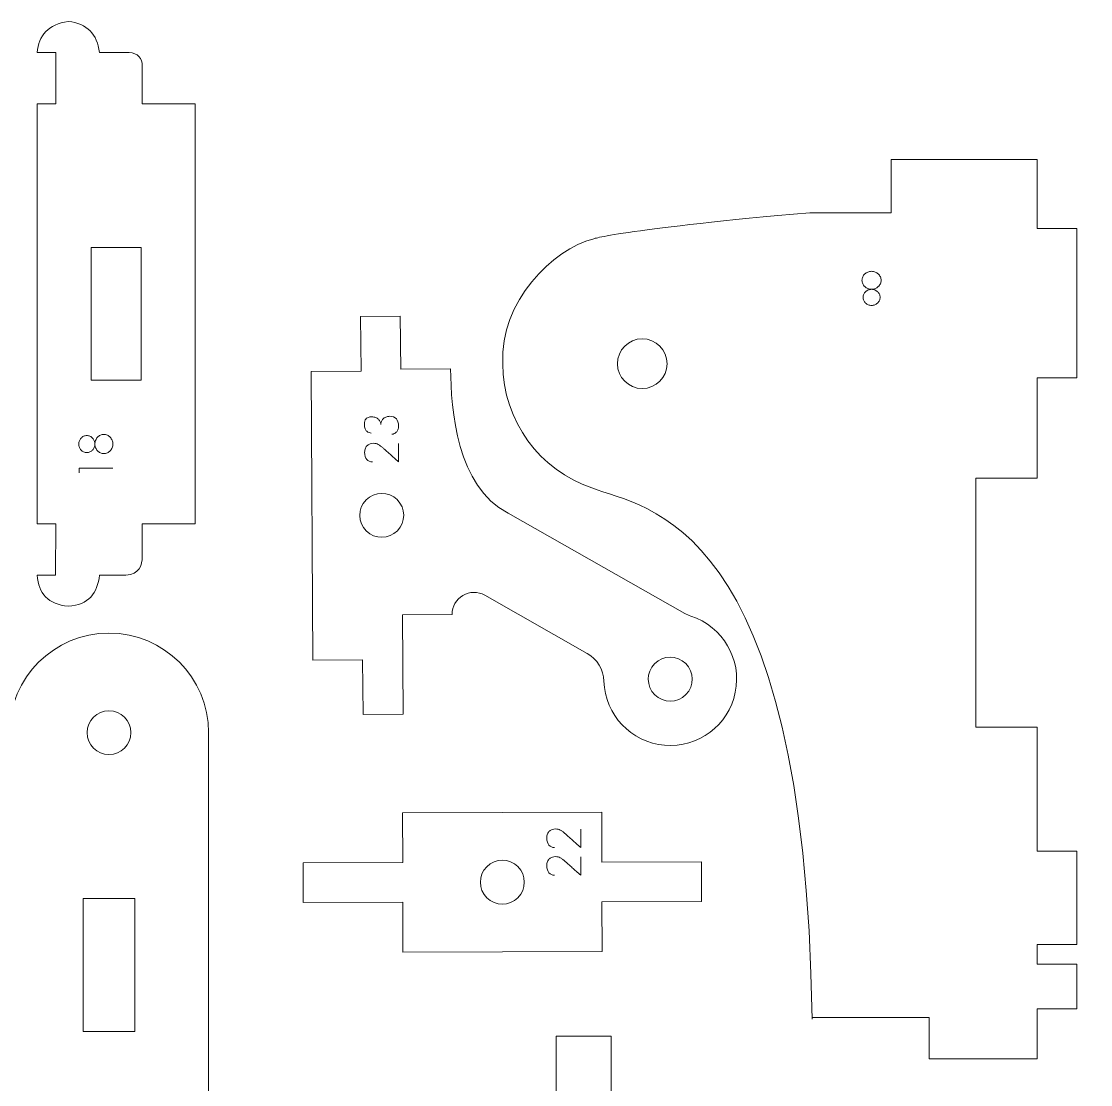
# Model space of a CAD drawing. Header units: millimetres. Extents: x 1 to 3601, y 1 to 1216.
# Drawn here: x 248.3 to 312.7, y 87.5 to 151.6 of the extents above; entities that cross this region are included whole.
import ezdxf

# ---------------------------------------------------------------- set-up
doc = ezdxf.new("R2010")
doc.units = ezdxf.units.MM
doc.layers.get('0').update_dxf_attribs({"lineweight": 5})
doc.layers.add('MARCATGE', color=1, linetype='Continuous', lineweight=5)
doc.layers.add('TALL 1', color=4, linetype='Continuous', lineweight=5)

msp = doc.modelspace()

# ---------------------------------------------------------------- linework, layer by layer
for points, knots in [([(255.536, 146.63), (255.536, 146.63), (258.742, 146.63), (258.742, 146.63), (258.742, 146.63), (258.742, 146.63), (258.742, 121.33), (258.742, 121.33), (258.742, 121.33), (258.742, 121.33), (255.536, 121.33), (255.536, 121.33), (255.536, 121.33), (255.536, 121.33), (255.536, 119.332), (255.536, 119.332), (255.536, 119.332), (255.563, 118.87), (255.36, 118.253), (254.562, 118.231), (254.562, 118.231), (254.562, 118.231), (252.965, 118.234), (252.965, 118.234), (252.965, 118.234), (252.85, 117.137), (252.301, 116.44), (251.086, 116.355), (251.086, 116.355), (249.873, 116.476), (249.285, 117.133), (249.211, 118.23), (249.211, 118.23), (249.211, 118.23), (250.32, 118.234), (250.32, 118.234), (250.32, 118.234), (250.32, 118.234), (250.331, 121.33), (250.331, 121.33), (250.331, 121.33), (250.331, 121.33), (249.205, 121.33), (249.205, 121.33), (249.205, 121.33), (249.205, 121.33), (249.205, 146.63), (249.205, 146.63), (249.205, 146.63), (249.205, 146.63), (250.331, 146.63), (250.331, 146.63), (250.331, 146.63), (250.331, 146.63), (250.331, 149.73), (250.331, 149.73), (250.331, 149.73), (250.331, 149.73), (249.211, 149.73), (249.211, 149.73), (249.211, 149.73), (249.302, 150.756), (249.863, 151.43), (251.088, 151.605), (251.088, 151.605), (252.217, 151.467), (252.836, 150.836), (252.965, 149.73), (252.965, 149.73), (252.965, 149.73), (254.764, 149.73), (254.764, 149.73), (254.764, 149.73), (255.256, 149.726), (255.563, 149.333), (255.536, 148.94), (255.536, 148.94), (255.536, 148.94), (255.536, 146.63), (255.536, 146.63)], [0, 0, 0, 0, 0.047619, 0.047619, 0.047619, 0.047619, 0.095238, 0.095238, 0.095238, 0.095238, 0.142857, 0.142857, 0.142857, 0.142857, 0.190476, 0.190476, 0.190476, 0.190476, 0.238095, 0.238095, 0.238095, 0.238095, 0.285714, 0.285714, 0.285714, 0.285714, 0.333333, 0.333333, 0.333333, 0.333333, 0.380952, 0.380952, 0.380952, 0.380952, 0.428571, 0.428571, 0.428571, 0.428571, 0.47619, 0.47619, 0.47619, 0.47619, 0.52381, 0.52381, 0.52381, 0.52381, 0.571429, 0.571429, 0.571429, 0.571429, 0.619048, 0.619048, 0.619048, 0.619048, 0.666667, 0.666667, 0.666667, 0.666667, 0.714286, 0.714286, 0.714286, 0.714286, 0.761905, 0.761905, 0.761905, 0.761905, 0.809524, 0.809524, 0.809524, 0.809524, 0.857143, 0.857143, 0.857143, 0.857143, 0.904762, 0.904762, 0.904762, 0.904762, 1, 1, 1, 1]), ([(300.686, 143.277), (300.686, 143.277), (300.686, 143.077), (300.686, 143.077), (300.686, 143.077), (300.686, 143.077), (300.686, 140.077), (300.686, 140.077), (300.686, 140.077), (300.686, 140.077), (295.786, 140.077), (295.786, 140.077), (295.786, 140.077), (285.006, 139.131), (282.672, 138.51), (282.761, 138.502), (282.761, 138.502), (280.296, 137.873), (277.086, 134.727), (277.282, 130.977), (277.282, 130.977), (277.282, 127.5), (279.527, 124.547), (282.647, 123.49), (282.647, 123.49), (285.83, 122.253), (295.513, 121.731), (295.918, 91.477), (295.918, 91.477), (295.918, 91.477), (295.918, 91.577), (295.918, 91.577), (295.918, 91.577), (295.918, 91.577), (302.986, 91.577), (302.986, 91.577), (302.986, 91.577), (302.986, 91.577), (302.986, 89.077), (302.986, 89.077), (302.986, 89.077), (302.986, 89.077), (309.486, 89.077), (309.486, 89.077), (309.486, 89.077), (309.486, 89.077), (309.486, 92.099), (309.486, 92.099), (309.486, 92.099), (309.486, 92.099), (311.886, 92.099), (311.886, 92.099), (311.886, 92.099), (311.886, 92.099), (311.886, 94.799), (311.886, 94.799), (311.886, 94.799), (311.886, 94.799), (309.486, 94.799), (309.486, 94.799), (309.486, 94.799), (309.486, 94.799), (309.486, 95.977), (309.486, 95.977), (309.486, 95.977), (309.486, 95.977), (311.886, 95.977), (311.886, 95.977), (311.886, 95.977), (311.886, 95.977), (311.886, 101.599), (311.886, 101.599), (311.886, 101.599), (311.886, 101.599), (309.486, 101.599), (309.486, 101.599), (309.486, 101.599), (309.486, 101.599), (309.486, 109.064), (309.486, 109.064), (309.486, 109.064), (309.486, 109.064), (309.486, 109.077), (309.486, 109.077), (309.486, 109.077), (309.486, 109.077), (305.785, 109.077), (305.785, 109.077), (305.785, 109.077), (305.785, 109.077), (305.785, 124.077), (305.785, 124.077), (305.785, 124.077), (305.785, 124.077), (309.485, 124.077), (309.485, 124.077), (309.485, 124.077), (309.485, 124.077), (309.485, 130.116), (309.485, 130.116), (309.485, 130.116), (309.485, 130.116), (311.886, 130.116), (311.886, 130.116), (311.886, 130.116), (311.886, 130.116), (311.886, 139.116), (311.886, 139.116), (311.886, 139.116), (311.886, 139.116), (309.486, 139.116), (309.486, 139.116), (309.486, 139.116), (309.486, 139.116), (309.486, 143.277), (309.486, 143.277), (309.486, 143.277), (309.486, 143.277), (300.686, 143.277), (300.686, 143.277)], [0, 0, 0, 0, 0.032258, 0.032258, 0.032258, 0.032258, 0.064516, 0.064516, 0.064516, 0.064516, 0.096774, 0.096774, 0.096774, 0.096774, 0.129032, 0.129032, 0.129032, 0.129032, 0.16129, 0.16129, 0.16129, 0.16129, 0.193548, 0.193548, 0.193548, 0.193548, 0.225806, 0.225806, 0.225806, 0.225806, 0.258065, 0.258065, 0.258065, 0.258065, 0.290323, 0.290323, 0.290323, 0.290323, 0.322581, 0.322581, 0.322581, 0.322581, 0.354839, 0.354839, 0.354839, 0.354839, 0.387097, 0.387097, 0.387097, 0.387097, 0.419355, 0.419355, 0.419355, 0.419355, 0.451613, 0.451613, 0.451613, 0.451613, 0.483871, 0.483871, 0.483871, 0.483871, 0.516129, 0.516129, 0.516129, 0.516129, 0.548387, 0.548387, 0.548387, 0.548387, 0.580645, 0.580645, 0.580645, 0.580645, 0.612903, 0.612903, 0.612903, 0.612903, 0.645161, 0.645161, 0.645161, 0.645161, 0.677419, 0.677419, 0.677419, 0.677419, 0.709677, 0.709677, 0.709677, 0.709677, 0.741935, 0.741935, 0.741935, 0.741935, 0.774194, 0.774194, 0.774194, 0.774194, 0.806452, 0.806452, 0.806452, 0.806452, 0.83871, 0.83871, 0.83871, 0.83871, 0.870968, 0.870968, 0.870968, 0.870968, 0.903226, 0.903226, 0.903226, 0.903226, 0.935484, 0.935484, 0.935484, 0.935484, 1, 1, 1, 1]), ([(299.508, 136.543), (299.588, 136.543), (299.662, 136.529), (299.731, 136.501), (299.731, 136.501), (299.801, 136.473), (299.862, 136.434), (299.915, 136.384), (299.915, 136.384), (299.968, 136.334), (300.009, 136.276), (300.039, 136.21), (300.039, 136.21), (300.069, 136.144), (300.084, 136.075), (300.084, 136.001), (300.084, 136.001), (300.084, 135.928), (300.069, 135.858), (300.039, 135.793), (300.039, 135.793), (300.009, 135.727), (299.968, 135.669), (299.915, 135.62), (299.915, 135.62), (299.862, 135.571), (299.801, 135.532), (299.731, 135.503), (299.731, 135.503), (299.662, 135.474), (299.588, 135.46), (299.508, 135.46), (299.508, 135.46), (299.429, 135.46), (299.355, 135.474), (299.284, 135.503), (299.284, 135.503), (299.214, 135.532), (299.152, 135.571), (299.099, 135.62), (299.099, 135.62), (299.047, 135.669), (299.005, 135.727), (298.975, 135.793), (298.975, 135.793), (298.945, 135.858), (298.93, 135.928), (298.93, 136.001), (298.93, 136.001), (298.93, 136.075), (298.945, 136.144), (298.975, 136.21), (298.975, 136.21), (299.005, 136.276), (299.047, 136.334), (299.099, 136.384), (299.099, 136.384), (299.152, 136.434), (299.214, 136.473), (299.284, 136.501), (299.284, 136.501), (299.355, 136.529), (299.429, 136.543), (299.508, 136.543)], [0, 0, 0, 0, 0.058824, 0.058824, 0.058824, 0.058824, 0.117647, 0.117647, 0.117647, 0.117647, 0.176471, 0.176471, 0.176471, 0.176471, 0.235294, 0.235294, 0.235294, 0.235294, 0.294118, 0.294118, 0.294118, 0.294118, 0.352941, 0.352941, 0.352941, 0.352941, 0.411765, 0.411765, 0.411765, 0.411765, 0.470588, 0.470588, 0.470588, 0.470588, 0.529412, 0.529412, 0.529412, 0.529412, 0.588235, 0.588235, 0.588235, 0.588235, 0.647059, 0.647059, 0.647059, 0.647059, 0.705882, 0.705882, 0.705882, 0.705882, 0.764706, 0.764706, 0.764706, 0.764706, 0.823529, 0.823529, 0.823529, 0.823529, 0.882353, 0.882353, 0.882353, 0.882353, 1, 1, 1, 1]), ([(299.508, 135.46), (299.578, 135.46), (299.644, 135.447), (299.706, 135.421), (299.706, 135.421), (299.768, 135.396), (299.822, 135.361), (299.868, 135.317), (299.868, 135.317), (299.914, 135.273), (299.951, 135.222), (299.978, 135.163), (299.978, 135.163), (300.006, 135.105), (300.019, 135.042), (300.019, 134.974), (300.019, 134.974), (300.019, 134.906), (300.006, 134.843), (299.978, 134.784), (299.978, 134.784), (299.951, 134.724), (299.914, 134.673), (299.868, 134.628), (299.868, 134.628), (299.822, 134.584), (299.768, 134.549), (299.706, 134.524), (299.706, 134.524), (299.644, 134.499), (299.578, 134.486), (299.508, 134.486), (299.508, 134.486), (299.439, 134.486), (299.373, 134.499), (299.311, 134.524), (299.311, 134.524), (299.249, 134.549), (299.195, 134.584), (299.149, 134.628), (299.149, 134.628), (299.103, 134.673), (299.066, 134.724), (299.039, 134.784), (299.039, 134.784), (299.011, 134.843), (298.998, 134.906), (298.998, 134.974), (298.998, 134.974), (298.998, 135.042), (299.011, 135.105), (299.039, 135.163), (299.039, 135.163), (299.066, 135.222), (299.103, 135.273), (299.149, 135.317), (299.149, 135.317), (299.195, 135.361), (299.249, 135.396), (299.311, 135.421), (299.311, 135.421), (299.373, 135.447), (299.439, 135.46), (299.508, 135.46)], [0, 0, 0, 0, 0.058824, 0.058824, 0.058824, 0.058824, 0.117647, 0.117647, 0.117647, 0.117647, 0.176471, 0.176471, 0.176471, 0.176471, 0.235294, 0.235294, 0.235294, 0.235294, 0.294118, 0.294118, 0.294118, 0.294118, 0.352941, 0.352941, 0.352941, 0.352941, 0.411765, 0.411765, 0.411765, 0.411765, 0.470588, 0.470588, 0.470588, 0.470588, 0.529412, 0.529412, 0.529412, 0.529412, 0.588235, 0.588235, 0.588235, 0.588235, 0.647059, 0.647059, 0.647059, 0.647059, 0.705882, 0.705882, 0.705882, 0.705882, 0.764706, 0.764706, 0.764706, 0.764706, 0.823529, 0.823529, 0.823529, 0.823529, 0.882353, 0.882353, 0.882353, 0.882353, 1, 1, 1, 1]), ([(265.823, 113.106), (265.823, 113.106), (265.823, 113.109), (265.823, 113.109), (265.823, 113.109), (265.823, 113.109), (268.823, 113.131), (268.823, 113.131), (268.823, 113.131), (268.823, 113.131), (268.825, 113.131), (268.825, 113.131), (268.825, 113.131), (268.825, 113.131), (268.867, 109.831), (268.867, 109.831), (268.867, 109.831), (268.867, 109.831), (271.267, 109.848), (271.267, 109.848), (271.267, 109.848), (271.267, 109.848), (271.223, 115.848), (271.223, 115.848), (271.223, 115.848), (271.223, 115.848), (274.223, 115.87), (274.223, 115.87), (274.223, 115.87), (274.219, 116.341), (274.467, 116.777), (274.873, 117.015), (274.873, 117.015), (275.278, 117.253), (275.78, 117.257), (276.189, 117.025), (276.189, 117.025), (276.189, 117.025), (282.362, 113.521), (282.362, 113.521), (282.362, 113.521), (282.969, 113.176), (283.353, 112.541), (283.374, 111.843), (283.374, 111.843), (283.437, 109.813), (285.011, 108.152), (287.035, 107.981), (287.035, 107.981), (289.059, 107.809), (290.89, 109.182), (291.293, 111.173), (291.293, 111.173), (291.696, 113.164), (290.543, 115.141), (288.611, 115.77), (288.611, 115.77), (288.483, 115.811), (288.36, 115.866), (288.243, 115.932), (288.243, 115.932), (288.243, 115.932), (277.596, 121.976), (277.596, 121.976), (277.596, 121.976), (274.502, 123.534), (274.153, 128.228), (274.135, 130.67), (274.135, 130.67), (274.135, 130.67), (271.135, 130.648), (271.135, 130.648), (271.135, 130.648), (271.135, 130.649), (271.091, 133.848), (271.091, 133.848), (271.091, 133.848), (271.091, 133.848), (268.691, 133.83), (268.691, 133.83), (268.691, 133.83), (268.691, 133.83), (268.735, 130.53), (268.735, 130.53), (268.735, 130.53), (268.735, 130.53), (265.735, 130.508), (265.735, 130.508), (265.735, 130.508), (265.735, 130.508), (265.823, 113.106), (265.823, 113.106)], [0, 0, 0, 0, 0.041667, 0.041667, 0.041667, 0.041667, 0.083333, 0.083333, 0.083333, 0.083333, 0.125, 0.125, 0.125, 0.125, 0.166667, 0.166667, 0.166667, 0.166667, 0.208333, 0.208333, 0.208333, 0.208333, 0.25, 0.25, 0.25, 0.25, 0.291667, 0.291667, 0.291667, 0.291667, 0.333333, 0.333333, 0.333333, 0.333333, 0.375, 0.375, 0.375, 0.375, 0.416667, 0.416667, 0.416667, 0.416667, 0.458333, 0.458333, 0.458333, 0.458333, 0.5, 0.5, 0.5, 0.5, 0.541667, 0.541667, 0.541667, 0.541667, 0.583333, 0.583333, 0.583333, 0.583333, 0.625, 0.625, 0.625, 0.625, 0.666667, 0.666667, 0.666667, 0.666667, 0.708333, 0.708333, 0.708333, 0.708333, 0.75, 0.75, 0.75, 0.75, 0.791667, 0.791667, 0.791667, 0.791667, 0.833333, 0.833333, 0.833333, 0.833333, 0.875, 0.875, 0.875, 0.875, 0.916667, 0.916667, 0.916667, 0.916667, 1, 1, 1, 1]), ([(252.689, 126.134), (252.689, 126.064), (252.677, 125.998), (252.651, 125.936), (252.651, 125.936), (252.626, 125.874), (252.591, 125.82), (252.547, 125.774), (252.547, 125.774), (252.503, 125.728), (252.451, 125.691), (252.393, 125.664), (252.393, 125.664), (252.335, 125.636), (252.272, 125.623), (252.204, 125.623), (252.204, 125.623), (252.136, 125.623), (252.073, 125.636), (252.013, 125.664), (252.013, 125.664), (251.954, 125.691), (251.902, 125.728), (251.858, 125.774), (251.858, 125.774), (251.814, 125.82), (251.779, 125.874), (251.754, 125.936), (251.754, 125.936), (251.728, 125.998), (251.716, 126.064), (251.716, 126.134), (251.716, 126.134), (251.716, 126.203), (251.728, 126.269), (251.754, 126.331), (251.754, 126.331), (251.779, 126.393), (251.814, 126.447), (251.858, 126.493), (251.858, 126.493), (251.902, 126.539), (251.954, 126.576), (252.013, 126.603), (252.013, 126.603), (252.073, 126.631), (252.136, 126.644), (252.204, 126.644), (252.204, 126.644), (252.272, 126.644), (252.335, 126.631), (252.393, 126.603), (252.393, 126.603), (252.451, 126.576), (252.503, 126.539), (252.547, 126.493), (252.547, 126.493), (252.591, 126.447), (252.626, 126.393), (252.651, 126.331), (252.651, 126.331), (252.677, 126.269), (252.689, 126.203), (252.689, 126.134)], [0, 0, 0, 0, 0.058824, 0.058824, 0.058824, 0.058824, 0.117647, 0.117647, 0.117647, 0.117647, 0.176471, 0.176471, 0.176471, 0.176471, 0.235294, 0.235294, 0.235294, 0.235294, 0.294118, 0.294118, 0.294118, 0.294118, 0.352941, 0.352941, 0.352941, 0.352941, 0.411765, 0.411765, 0.411765, 0.411765, 0.470588, 0.470588, 0.470588, 0.470588, 0.529412, 0.529412, 0.529412, 0.529412, 0.588235, 0.588235, 0.588235, 0.588235, 0.647059, 0.647059, 0.647059, 0.647059, 0.705882, 0.705882, 0.705882, 0.705882, 0.764706, 0.764706, 0.764706, 0.764706, 0.823529, 0.823529, 0.823529, 0.823529, 0.882353, 0.882353, 0.882353, 0.882353, 1, 1, 1, 1]), ([(253.773, 126.134), (253.773, 126.054), (253.759, 125.98), (253.731, 125.911), (253.731, 125.911), (253.702, 125.841), (253.663, 125.78), (253.614, 125.727), (253.614, 125.727), (253.564, 125.674), (253.506, 125.633), (253.44, 125.603), (253.44, 125.603), (253.374, 125.573), (253.305, 125.558), (253.231, 125.558), (253.231, 125.558), (253.158, 125.558), (253.088, 125.573), (253.022, 125.603), (253.022, 125.603), (252.956, 125.633), (252.899, 125.674), (252.85, 125.727), (252.85, 125.727), (252.801, 125.78), (252.762, 125.841), (252.733, 125.911), (252.733, 125.911), (252.704, 125.98), (252.689, 126.054), (252.689, 126.134), (252.689, 126.134), (252.689, 126.213), (252.704, 126.287), (252.733, 126.358), (252.733, 126.358), (252.762, 126.428), (252.801, 126.49), (252.85, 126.543), (252.85, 126.543), (252.899, 126.595), (252.956, 126.637), (253.022, 126.667), (253.022, 126.667), (253.088, 126.697), (253.158, 126.712), (253.231, 126.712), (253.231, 126.712), (253.305, 126.712), (253.374, 126.697), (253.44, 126.667), (253.44, 126.667), (253.506, 126.637), (253.564, 126.595), (253.614, 126.543), (253.614, 126.543), (253.663, 126.49), (253.702, 126.428), (253.731, 126.358), (253.731, 126.358), (253.759, 126.287), (253.773, 126.213), (253.773, 126.134)], [0, 0, 0, 0, 0.058824, 0.058824, 0.058824, 0.058824, 0.117647, 0.117647, 0.117647, 0.117647, 0.176471, 0.176471, 0.176471, 0.176471, 0.235294, 0.235294, 0.235294, 0.235294, 0.294118, 0.294118, 0.294118, 0.294118, 0.352941, 0.352941, 0.352941, 0.352941, 0.411765, 0.411765, 0.411765, 0.411765, 0.470588, 0.470588, 0.470588, 0.470588, 0.529412, 0.529412, 0.529412, 0.529412, 0.588235, 0.588235, 0.588235, 0.588235, 0.647059, 0.647059, 0.647059, 0.647059, 0.705882, 0.705882, 0.705882, 0.705882, 0.764706, 0.764706, 0.764706, 0.764706, 0.823529, 0.823529, 0.823529, 0.823529, 0.882353, 0.882353, 0.882353, 0.882353, 1, 1, 1, 1]), ([(257.54, 18.132), (257.54, 18.132), (257.54, 17.896), (257.54, 17.896), (257.54, 17.896), (257.54, 19.589), (257.97, 21.355), (258.79, 22.837), (258.79, 22.837), (258.79, 22.837), (258.812, 22.853), (258.812, 22.853), (258.812, 22.853), (260.427, 24.3), (261.444, 26.402), (261.444, 28.742), (261.444, 28.742), (261.444, 30.986), (260.708, 32.745), (259.553, 34.02), (259.553, 34.02), (259.553, 34.02), (259.54, 33.887), (259.54, 33.887), (259.54, 33.887), (259.54, 33.887), (259.54, 108.742), (259.54, 108.742), (259.54, 108.742), (259.54, 112.056), (256.854, 114.742), (253.54, 114.742), (253.54, 114.742), (250.227, 114.742), (247.54, 112.056), (247.54, 108.742), (247.54, 108.742), (247.54, 108.742), (247.54, 33.887), (247.54, 33.887), (247.54, 33.887), (247.54, 33.887), (247.515, 34.007), (247.515, 34.007), (247.515, 34.007), (246.368, 32.733), (245.637, 30.978), (245.637, 28.742), (245.637, 28.742), (245.636, 26.399), (246.656, 24.294), (248.275, 22.847), (248.275, 22.847), (248.275, 22.847), (248.29, 22.837), (248.29, 22.837), (248.29, 22.837), (249.11, 21.355), (249.54, 19.589), (249.54, 17.896), (249.54, 17.896), (249.54, 17.896), (249.54, 18.132), (249.54, 18.132), (249.54, 18.132), (249.54, 18.132), (249.54, 15.369), (249.54, 15.369), (249.54, 15.369), (249.54, 13.939), (250.303, 12.619), (251.54, 11.904), (251.54, 11.904), (252.778, 11.19), (254.303, 11.19), (255.54, 11.904), (255.54, 11.904), (256.778, 12.619), (257.54, 13.939), (257.54, 15.369), (257.54, 15.369), (257.54, 15.369), (257.54, 18.132), (257.54, 18.132)], [0, 0, 0, 0, 0.045455, 0.045455, 0.045455, 0.045455, 0.090909, 0.090909, 0.090909, 0.090909, 0.136364, 0.136364, 0.136364, 0.136364, 0.181818, 0.181818, 0.181818, 0.181818, 0.227273, 0.227273, 0.227273, 0.227273, 0.272727, 0.272727, 0.272727, 0.272727, 0.318182, 0.318182, 0.318182, 0.318182, 0.363636, 0.363636, 0.363636, 0.363636, 0.409091, 0.409091, 0.409091, 0.409091, 0.454545, 0.454545, 0.454545, 0.454545, 0.5, 0.5, 0.5, 0.5, 0.545455, 0.545455, 0.545455, 0.545455, 0.590909, 0.590909, 0.590909, 0.590909, 0.636364, 0.636364, 0.636364, 0.636364, 0.681818, 0.681818, 0.681818, 0.681818, 0.727273, 0.727273, 0.727273, 0.727273, 0.772727, 0.772727, 0.772727, 0.772727, 0.818182, 0.818182, 0.818182, 0.818182, 0.863636, 0.863636, 0.863636, 0.863636, 0.909091, 0.909091, 0.909091, 0.909091, 1, 1, 1, 1]), ([(283.253, 98.544), (283.253, 98.544), (289.253, 98.557), (289.253, 98.557), (289.253, 98.557), (289.253, 98.557), (289.248, 100.957), (289.248, 100.957), (289.248, 100.957), (289.248, 100.957), (283.248, 100.944), (283.248, 100.944), (283.248, 100.944), (283.248, 100.944), (283.241, 103.944), (283.241, 103.944), (283.241, 103.944), (283.241, 103.944), (271.241, 103.917), (271.241, 103.917), (271.241, 103.917), (271.241, 103.917), (271.248, 100.917), (271.248, 100.917), (271.248, 100.917), (271.248, 100.917), (265.248, 100.903), (265.248, 100.903), (265.248, 100.903), (265.248, 100.903), (265.253, 98.503), (265.253, 98.503), (265.253, 98.503), (265.253, 98.503), (271.253, 98.517), (271.253, 98.517), (271.253, 98.517), (271.253, 98.517), (271.26, 95.517), (271.26, 95.517), (271.26, 95.517), (271.26, 95.517), (283.26, 95.544), (283.26, 95.544), (283.26, 95.544), (283.26, 95.544), (283.253, 98.544), (283.253, 98.544)], [0, 0, 0, 0, 0.076923, 0.076923, 0.076923, 0.076923, 0.153846, 0.153846, 0.153846, 0.153846, 0.230769, 0.230769, 0.230769, 0.230769, 0.307692, 0.307692, 0.307692, 0.307692, 0.384615, 0.384615, 0.384615, 0.384615, 0.461538, 0.461538, 0.461538, 0.461538, 0.538462, 0.538462, 0.538462, 0.538462, 0.615385, 0.615385, 0.615385, 0.615385, 0.692308, 0.692308, 0.692308, 0.692308, 0.769231, 0.769231, 0.769231, 0.769231, 0.846154, 0.846154, 0.846154, 0.846154, 1, 1, 1, 1]), ([(280.503, 87.147), (280.503, 87.147), (280.499, 87.121), (280.499, 87.121), (280.499, 87.121), (280.499, 87.121), (264.012, 87.121), (264.012, 87.121), (264.012, 87.121), (264.012, 87.121), (264.012, 87.095), (264.012, 87.095), (264.012, 87.095), (264.012, 87.095), (264.012, 85.795), (264.012, 85.795), (264.012, 85.795), (264.012, 85.795), (261.012, 85.795), (261.012, 85.795), (261.012, 85.795), (261.012, 85.795), (261.012, 72.795), (261.012, 72.795), (261.012, 72.795), (261.012, 72.795), (264.012, 72.795), (264.012, 72.795), (264.012, 72.795), (264.012, 72.795), (264.012, 53.795), (264.012, 53.795), (264.012, 53.795), (264.012, 53.795), (261.012, 53.795), (261.012, 53.795), (261.012, 53.795), (261.012, 53.795), (261.012, 48.795), (261.012, 48.795), (261.012, 48.795), (261.012, 48.795), (264.012, 48.795), (264.012, 48.795), (264.012, 48.795), (264.012, 48.795), (264.012, 45.795), (264.012, 45.795), (264.012, 45.795), (264.012, 45.795), (261.012, 45.795), (261.012, 45.795), (261.012, 45.795), (261.012, 45.795), (261.012, 40.795), (261.012, 40.795), (261.012, 40.795), (261.012, 40.795), (264.012, 40.795), (264.012, 40.795), (264.012, 40.795), (264.012, 40.795), (264.012, 39.495), (264.012, 39.495), (264.012, 39.495), (264.012, 39.495), (287.512, 39.495), (287.512, 39.495), (287.512, 39.495), (287.512, 39.495), (287.512, 49.395), (287.512, 49.395), (287.512, 49.395), (287.512, 49.395), (290.512, 49.395), (290.512, 49.395), (290.512, 49.395), (290.512, 49.395), (290.512, 39.495), (290.512, 39.495), (290.512, 39.495), (290.512, 39.495), (309.712, 39.495), (309.712, 39.495), (309.712, 39.495), (309.712, 39.495), (309.712, 40.795), (309.712, 40.795), (309.712, 40.795), (309.712, 40.795), (312.712, 40.795), (312.712, 40.795), (312.712, 40.795), (312.712, 40.795), (312.712, 55.795), (312.712, 55.795), (312.712, 55.795), (312.712, 55.795), (309.712, 55.795), (309.712, 55.795), (309.712, 55.795), (309.712, 55.795), (309.712, 75.795), (309.712, 75.795), (309.712, 75.795), (309.712, 75.795), (312.712, 75.795), (312.712, 75.795), (312.712, 75.795), (312.712, 75.795), (312.712, 85.795), (312.712, 85.795), (312.712, 85.795), (312.712, 85.795), (309.712, 85.795), (309.712, 85.795), (309.712, 85.795), (309.712, 85.795), (309.712, 87.095), (309.712, 87.095), (309.712, 87.095), (309.712, 87.095), (290.512, 87.095), (290.512, 87.095), (290.512, 87.095), (290.512, 87.095), (290.512, 84.626), (290.512, 84.626), (290.512, 84.626), (290.512, 84.626), (287.512, 84.626), (287.512, 84.626), (287.512, 84.626), (287.512, 84.626), (287.512, 87.121), (287.512, 87.121), (287.512, 87.121), (287.512, 87.121), (283.799, 87.121), (283.799, 87.121), (283.799, 87.121), (283.799, 87.121), (283.803, 87.147), (283.803, 87.147), (283.803, 87.147), (283.803, 87.147), (283.803, 90.447), (283.803, 90.447), (283.803, 90.447), (283.803, 90.447), (280.503, 90.447), (280.503, 90.447), (280.503, 90.447), (280.503, 90.447), (280.503, 87.147), (280.503, 87.147)], [0, 0, 0, 0, 0.025, 0.025, 0.025, 0.025, 0.05, 0.05, 0.05, 0.05, 0.075, 0.075, 0.075, 0.075, 0.1, 0.1, 0.1, 0.1, 0.125, 0.125, 0.125, 0.125, 0.15, 0.15, 0.15, 0.15, 0.175, 0.175, 0.175, 0.175, 0.2, 0.2, 0.2, 0.2, 0.225, 0.225, 0.225, 0.225, 0.25, 0.25, 0.25, 0.25, 0.275, 0.275, 0.275, 0.275, 0.3, 0.3, 0.3, 0.3, 0.325, 0.325, 0.325, 0.325, 0.35, 0.35, 0.35, 0.35, 0.375, 0.375, 0.375, 0.375, 0.4, 0.4, 0.4, 0.4, 0.425, 0.425, 0.425, 0.425, 0.45, 0.45, 0.45, 0.45, 0.475, 0.475, 0.475, 0.475, 0.5, 0.5, 0.5, 0.5, 0.525, 0.525, 0.525, 0.525, 0.55, 0.55, 0.55, 0.55, 0.575, 0.575, 0.575, 0.575, 0.6, 0.6, 0.6, 0.6, 0.625, 0.625, 0.625, 0.625, 0.65, 0.65, 0.65, 0.65, 0.675, 0.675, 0.675, 0.675, 0.7, 0.7, 0.7, 0.7, 0.725, 0.725, 0.725, 0.725, 0.75, 0.75, 0.75, 0.75, 0.775, 0.775, 0.775, 0.775, 0.8, 0.8, 0.8, 0.8, 0.825, 0.825, 0.825, 0.825, 0.85, 0.85, 0.85, 0.85, 0.875, 0.875, 0.875, 0.875, 0.9, 0.9, 0.9, 0.9, 0.925, 0.925, 0.925, 0.925, 0.95, 0.95, 0.95, 0.95, 1, 1, 1, 1])]:
    msp.add_open_spline(points, degree=3, knots=knots)
at = {"layer": 'MARCATGE'}
for points, knots in [([(299.508, 136.543), (299.588, 136.543), (299.662, 136.529), (299.731, 136.501), (299.731, 136.501), (299.801, 136.473), (299.862, 136.434), (299.915, 136.384), (299.915, 136.384), (299.968, 136.334), (300.009, 136.276), (300.039, 136.21), (300.039, 136.21), (300.069, 136.144), (300.084, 136.075), (300.084, 136.001), (300.084, 136.001), (300.084, 135.928), (300.069, 135.858), (300.039, 135.793), (300.039, 135.793), (300.009, 135.727), (299.968, 135.669), (299.915, 135.62), (299.915, 135.62), (299.862, 135.571), (299.801, 135.532), (299.731, 135.503), (299.731, 135.503), (299.662, 135.474), (299.588, 135.46), (299.508, 135.46), (299.508, 135.46), (299.429, 135.46), (299.355, 135.474), (299.284, 135.503), (299.284, 135.503), (299.214, 135.532), (299.152, 135.571), (299.099, 135.62), (299.099, 135.62), (299.047, 135.669), (299.005, 135.727), (298.975, 135.793), (298.975, 135.793), (298.945, 135.858), (298.93, 135.928), (298.93, 136.001), (298.93, 136.001), (298.93, 136.075), (298.945, 136.144), (298.975, 136.21), (298.975, 136.21), (299.005, 136.276), (299.047, 136.334), (299.099, 136.384), (299.099, 136.384), (299.152, 136.434), (299.214, 136.473), (299.284, 136.501), (299.284, 136.501), (299.355, 136.529), (299.429, 136.543), (299.508, 136.543)], [0, 0, 0, 0, 0.058824, 0.058824, 0.058824, 0.058824, 0.117647, 0.117647, 0.117647, 0.117647, 0.176471, 0.176471, 0.176471, 0.176471, 0.235294, 0.235294, 0.235294, 0.235294, 0.294118, 0.294118, 0.294118, 0.294118, 0.352941, 0.352941, 0.352941, 0.352941, 0.411765, 0.411765, 0.411765, 0.411765, 0.470588, 0.470588, 0.470588, 0.470588, 0.529412, 0.529412, 0.529412, 0.529412, 0.588235, 0.588235, 0.588235, 0.588235, 0.647059, 0.647059, 0.647059, 0.647059, 0.705882, 0.705882, 0.705882, 0.705882, 0.764706, 0.764706, 0.764706, 0.764706, 0.823529, 0.823529, 0.823529, 0.823529, 0.882353, 0.882353, 0.882353, 0.882353, 1, 1, 1, 1]), ([(299.508, 135.46), (299.578, 135.46), (299.644, 135.447), (299.706, 135.421), (299.706, 135.421), (299.768, 135.396), (299.822, 135.361), (299.868, 135.317), (299.868, 135.317), (299.914, 135.273), (299.951, 135.222), (299.978, 135.163), (299.978, 135.163), (300.006, 135.105), (300.019, 135.042), (300.019, 134.974), (300.019, 134.974), (300.019, 134.906), (300.006, 134.843), (299.978, 134.784), (299.978, 134.784), (299.951, 134.724), (299.914, 134.673), (299.868, 134.628), (299.868, 134.628), (299.822, 134.584), (299.768, 134.549), (299.706, 134.524), (299.706, 134.524), (299.644, 134.499), (299.578, 134.486), (299.508, 134.486), (299.508, 134.486), (299.439, 134.486), (299.373, 134.499), (299.311, 134.524), (299.311, 134.524), (299.249, 134.549), (299.195, 134.584), (299.149, 134.628), (299.149, 134.628), (299.103, 134.673), (299.066, 134.724), (299.039, 134.784), (299.039, 134.784), (299.011, 134.843), (298.998, 134.906), (298.998, 134.974), (298.998, 134.974), (298.998, 135.042), (299.011, 135.105), (299.039, 135.163), (299.039, 135.163), (299.066, 135.222), (299.103, 135.273), (299.149, 135.317), (299.149, 135.317), (299.195, 135.361), (299.249, 135.396), (299.311, 135.421), (299.311, 135.421), (299.373, 135.447), (299.439, 135.46), (299.508, 135.46)], [0, 0, 0, 0, 0.058824, 0.058824, 0.058824, 0.058824, 0.117647, 0.117647, 0.117647, 0.117647, 0.176471, 0.176471, 0.176471, 0.176471, 0.235294, 0.235294, 0.235294, 0.235294, 0.294118, 0.294118, 0.294118, 0.294118, 0.352941, 0.352941, 0.352941, 0.352941, 0.411765, 0.411765, 0.411765, 0.411765, 0.470588, 0.470588, 0.470588, 0.470588, 0.529412, 0.529412, 0.529412, 0.529412, 0.588235, 0.588235, 0.588235, 0.588235, 0.647059, 0.647059, 0.647059, 0.647059, 0.705882, 0.705882, 0.705882, 0.705882, 0.764706, 0.764706, 0.764706, 0.764706, 0.823529, 0.823529, 0.823529, 0.823529, 0.882353, 0.882353, 0.882353, 0.882353, 1, 1, 1, 1]), ([(270.597, 126.725), (270.64, 126.731), (270.685, 126.744), (270.731, 126.764), (270.731, 126.764), (270.777, 126.783), (270.82, 126.812), (270.859, 126.85), (270.859, 126.85), (270.899, 126.887), (270.931, 126.937), (270.957, 126.998), (270.957, 126.998), (270.982, 127.059), (270.995, 127.135), (270.995, 127.225), (270.995, 127.225), (270.993, 127.406), (270.949, 127.548), (270.864, 127.651), (270.864, 127.651), (270.778, 127.755), (270.645, 127.806), (270.464, 127.806), (270.464, 127.806), (270.374, 127.806), (270.295, 127.792), (270.227, 127.763), (270.227, 127.763), (270.16, 127.733), (270.104, 127.695), (270.059, 127.647), (270.059, 127.647), (270.015, 127.599), (269.982, 127.545), (269.959, 127.486), (269.959, 127.486), (269.937, 127.427), (269.925, 127.367), (269.925, 127.307), (269.925, 127.307), (269.927, 127.367), (269.915, 127.425), (269.889, 127.48), (269.889, 127.48), (269.862, 127.536), (269.825, 127.585), (269.777, 127.629), (269.777, 127.629), (269.729, 127.672), (269.673, 127.707), (269.608, 127.733), (269.608, 127.733), (269.543, 127.759), (269.473, 127.772), (269.398, 127.772), (269.398, 127.772), (269.377, 127.772), (269.351, 127.772), (269.319, 127.771), (269.319, 127.771), (269.287, 127.77), (269.254, 127.765), (269.22, 127.757), (269.22, 127.757), (269.186, 127.748), (269.152, 127.735), (269.118, 127.717), (269.118, 127.717), (269.084, 127.7), (269.054, 127.674), (269.026, 127.641), (269.026, 127.641), (268.999, 127.608), (268.978, 127.566), (268.962, 127.514), (268.962, 127.514), (268.946, 127.463), (268.938, 127.4), (268.938, 127.327), (268.938, 127.327), (268.938, 127.214), (268.951, 127.124), (268.978, 127.057), (268.978, 127.057), (269.006, 126.99), (269.04, 126.939), (269.08, 126.902), (269.08, 126.902), (269.121, 126.865), (269.165, 126.84), (269.213, 126.826), (269.213, 126.826), (269.261, 126.812), (269.306, 126.802), (269.35, 126.796), (269.35, 126.796), (269.306, 126.802), (269.261, 126.812), (269.213, 126.826), (269.213, 126.826), (269.165, 126.84), (269.121, 126.865), (269.08, 126.902), (269.08, 126.902), (269.04, 126.939), (269.006, 126.99), (268.978, 127.057), (268.978, 127.057), (268.951, 127.124), (268.938, 127.214), (268.938, 127.327), (268.938, 127.327), (268.938, 127.4), (268.946, 127.463), (268.962, 127.514), (268.962, 127.514), (268.978, 127.566), (268.999, 127.608), (269.026, 127.641), (269.026, 127.641), (269.054, 127.674), (269.084, 127.7), (269.118, 127.717), (269.118, 127.717), (269.152, 127.735), (269.186, 127.748), (269.22, 127.757), (269.22, 127.757), (269.254, 127.765), (269.286, 127.77), (269.317, 127.771), (269.317, 127.771), (269.348, 127.772), (269.375, 127.772), (269.398, 127.772), (269.398, 127.772), (269.473, 127.772), (269.543, 127.759), (269.608, 127.733), (269.608, 127.733), (269.673, 127.707), (269.729, 127.672), (269.777, 127.629), (269.777, 127.629), (269.825, 127.585), (269.862, 127.536), (269.889, 127.48), (269.889, 127.48), (269.915, 127.425), (269.927, 127.367), (269.925, 127.307), (269.925, 127.307), (269.925, 127.367), (269.937, 127.427), (269.959, 127.486), (269.959, 127.486), (269.982, 127.545), (270.015, 127.599), (270.059, 127.647), (270.059, 127.647), (270.104, 127.695), (270.16, 127.733), (270.227, 127.763), (270.227, 127.763), (270.295, 127.792), (270.374, 127.806), (270.464, 127.806), (270.464, 127.806), (270.645, 127.806), (270.778, 127.755), (270.864, 127.651), (270.864, 127.651), (270.949, 127.548), (270.993, 127.406), (270.995, 127.225), (270.995, 127.225), (270.995, 127.135), (270.982, 127.059), (270.957, 126.998), (270.957, 126.998), (270.931, 126.937), (270.899, 126.887), (270.859, 126.85), (270.859, 126.85), (270.82, 126.812), (270.777, 126.783), (270.731, 126.764), (270.731, 126.764), (270.685, 126.744), (270.64, 126.731), (270.597, 126.725)], [0, 0, 0, 0, 0.020408, 0.020408, 0.020408, 0.020408, 0.040816, 0.040816, 0.040816, 0.040816, 0.061224, 0.061224, 0.061224, 0.061224, 0.081633, 0.081633, 0.081633, 0.081633, 0.102041, 0.102041, 0.102041, 0.102041, 0.122449, 0.122449, 0.122449, 0.122449, 0.142857, 0.142857, 0.142857, 0.142857, 0.163265, 0.163265, 0.163265, 0.163265, 0.183673, 0.183673, 0.183673, 0.183673, 0.204082, 0.204082, 0.204082, 0.204082, 0.22449, 0.22449, 0.22449, 0.22449, 0.244898, 0.244898, 0.244898, 0.244898, 0.265306, 0.265306, 0.265306, 0.265306, 0.285714, 0.285714, 0.285714, 0.285714, 0.306122, 0.306122, 0.306122, 0.306122, 0.326531, 0.326531, 0.326531, 0.326531, 0.346939, 0.346939, 0.346939, 0.346939, 0.367347, 0.367347, 0.367347, 0.367347, 0.387755, 0.387755, 0.387755, 0.387755, 0.408163, 0.408163, 0.408163, 0.408163, 0.428571, 0.428571, 0.428571, 0.428571, 0.44898, 0.44898, 0.44898, 0.44898, 0.469388, 0.469388, 0.469388, 0.469388, 0.489796, 0.489796, 0.489796, 0.489796, 0.510204, 0.510204, 0.510204, 0.510204, 0.530612, 0.530612, 0.530612, 0.530612, 0.55102, 0.55102, 0.55102, 0.55102, 0.571429, 0.571429, 0.571429, 0.571429, 0.591837, 0.591837, 0.591837, 0.591837, 0.612245, 0.612245, 0.612245, 0.612245, 0.632653, 0.632653, 0.632653, 0.632653, 0.653061, 0.653061, 0.653061, 0.653061, 0.673469, 0.673469, 0.673469, 0.673469, 0.693878, 0.693878, 0.693878, 0.693878, 0.714286, 0.714286, 0.714286, 0.714286, 0.734694, 0.734694, 0.734694, 0.734694, 0.755102, 0.755102, 0.755102, 0.755102, 0.77551, 0.77551, 0.77551, 0.77551, 0.795918, 0.795918, 0.795918, 0.795918, 0.816327, 0.816327, 0.816327, 0.816327, 0.836735, 0.836735, 0.836735, 0.836735, 0.857143, 0.857143, 0.857143, 0.857143, 0.877551, 0.877551, 0.877551, 0.877551, 0.897959, 0.897959, 0.897959, 0.897959, 0.918367, 0.918367, 0.918367, 0.918367, 0.938776, 0.938776, 0.938776, 0.938776, 0.959184, 0.959184, 0.959184, 0.959184, 1, 1, 1, 1]), ([(252.689, 126.134), (252.689, 126.064), (252.677, 125.998), (252.651, 125.936), (252.651, 125.936), (252.626, 125.874), (252.591, 125.82), (252.547, 125.774), (252.547, 125.774), (252.503, 125.728), (252.451, 125.691), (252.393, 125.664), (252.393, 125.664), (252.335, 125.636), (252.272, 125.623), (252.204, 125.623), (252.204, 125.623), (252.136, 125.623), (252.073, 125.636), (252.013, 125.664), (252.013, 125.664), (251.954, 125.691), (251.902, 125.728), (251.858, 125.774), (251.858, 125.774), (251.814, 125.82), (251.779, 125.874), (251.754, 125.936), (251.754, 125.936), (251.728, 125.998), (251.716, 126.064), (251.716, 126.134), (251.716, 126.134), (251.716, 126.203), (251.728, 126.269), (251.754, 126.331), (251.754, 126.331), (251.779, 126.393), (251.814, 126.447), (251.858, 126.493), (251.858, 126.493), (251.902, 126.539), (251.954, 126.576), (252.013, 126.603), (252.013, 126.603), (252.073, 126.631), (252.136, 126.644), (252.204, 126.644), (252.204, 126.644), (252.272, 126.644), (252.335, 126.631), (252.393, 126.603), (252.393, 126.603), (252.451, 126.576), (252.503, 126.539), (252.547, 126.493), (252.547, 126.493), (252.591, 126.447), (252.626, 126.393), (252.651, 126.331), (252.651, 126.331), (252.677, 126.269), (252.689, 126.203), (252.689, 126.134)], [0, 0, 0, 0, 0.058824, 0.058824, 0.058824, 0.058824, 0.117647, 0.117647, 0.117647, 0.117647, 0.176471, 0.176471, 0.176471, 0.176471, 0.235294, 0.235294, 0.235294, 0.235294, 0.294118, 0.294118, 0.294118, 0.294118, 0.352941, 0.352941, 0.352941, 0.352941, 0.411765, 0.411765, 0.411765, 0.411765, 0.470588, 0.470588, 0.470588, 0.470588, 0.529412, 0.529412, 0.529412, 0.529412, 0.588235, 0.588235, 0.588235, 0.588235, 0.647059, 0.647059, 0.647059, 0.647059, 0.705882, 0.705882, 0.705882, 0.705882, 0.764706, 0.764706, 0.764706, 0.764706, 0.823529, 0.823529, 0.823529, 0.823529, 0.882353, 0.882353, 0.882353, 0.882353, 1, 1, 1, 1]), ([(253.773, 126.134), (253.773, 126.054), (253.759, 125.98), (253.731, 125.911), (253.731, 125.911), (253.702, 125.841), (253.663, 125.78), (253.614, 125.727), (253.614, 125.727), (253.564, 125.674), (253.506, 125.633), (253.44, 125.603), (253.44, 125.603), (253.374, 125.573), (253.305, 125.558), (253.231, 125.558), (253.231, 125.558), (253.158, 125.558), (253.088, 125.573), (253.022, 125.603), (253.022, 125.603), (252.956, 125.633), (252.899, 125.674), (252.85, 125.727), (252.85, 125.727), (252.801, 125.78), (252.762, 125.841), (252.733, 125.911), (252.733, 125.911), (252.704, 125.98), (252.689, 126.054), (252.689, 126.134), (252.689, 126.134), (252.689, 126.213), (252.704, 126.287), (252.733, 126.358), (252.733, 126.358), (252.762, 126.428), (252.801, 126.49), (252.85, 126.543), (252.85, 126.543), (252.899, 126.595), (252.956, 126.637), (253.022, 126.667), (253.022, 126.667), (253.088, 126.697), (253.158, 126.712), (253.231, 126.712), (253.231, 126.712), (253.305, 126.712), (253.374, 126.697), (253.44, 126.667), (253.44, 126.667), (253.506, 126.637), (253.564, 126.595), (253.614, 126.543), (253.614, 126.543), (253.663, 126.49), (253.702, 126.428), (253.731, 126.358), (253.731, 126.358), (253.759, 126.287), (253.773, 126.213), (253.773, 126.134)], [0, 0, 0, 0, 0.058824, 0.058824, 0.058824, 0.058824, 0.117647, 0.117647, 0.117647, 0.117647, 0.176471, 0.176471, 0.176471, 0.176471, 0.235294, 0.235294, 0.235294, 0.235294, 0.294118, 0.294118, 0.294118, 0.294118, 0.352941, 0.352941, 0.352941, 0.352941, 0.411765, 0.411765, 0.411765, 0.411765, 0.470588, 0.470588, 0.470588, 0.470588, 0.529412, 0.529412, 0.529412, 0.529412, 0.588235, 0.588235, 0.588235, 0.588235, 0.647059, 0.647059, 0.647059, 0.647059, 0.705882, 0.705882, 0.705882, 0.705882, 0.764706, 0.764706, 0.764706, 0.764706, 0.823529, 0.823529, 0.823529, 0.823529, 0.882353, 0.882353, 0.882353, 0.882353, 1, 1, 1, 1]), ([(270.995, 125.055), (270.807, 125.224), (270.637, 125.377), (270.484, 125.515), (270.484, 125.515), (270.42, 125.573), (270.356, 125.631), (270.292, 125.688), (270.292, 125.688), (270.228, 125.746), (270.17, 125.797), (270.117, 125.844), (270.117, 125.844), (270.065, 125.89), (270.02, 125.928), (269.983, 125.959), (269.983, 125.959), (269.947, 125.99), (269.923, 126.009), (269.914, 126.014), (269.914, 126.014), (269.895, 126.026), (269.873, 126.041), (269.848, 126.059), (269.848, 126.059), (269.822, 126.078), (269.792, 126.097), (269.757, 126.114), (269.757, 126.114), (269.723, 126.132), (269.682, 126.148), (269.635, 126.161), (269.635, 126.161), (269.588, 126.174), (269.533, 126.181), (269.471, 126.181), (269.471, 126.181), (269.409, 126.181), (269.347, 126.17), (269.285, 126.15), (269.285, 126.15), (269.223, 126.129), (269.167, 126.097), (269.117, 126.054), (269.117, 126.054), (269.067, 126.011), (269.026, 125.955), (268.995, 125.886), (268.995, 125.886), (268.964, 125.817), (268.949, 125.734), (268.949, 125.636), (268.949, 125.636), (268.951, 125.439), (268.994, 125.293), (269.079, 125.2), (269.079, 125.2), (269.163, 125.107), (269.275, 125.06), (269.415, 125.06), (269.415, 125.06), (269.275, 125.06), (269.163, 125.107), (269.079, 125.2), (269.079, 125.2), (268.994, 125.293), (268.951, 125.439), (268.949, 125.636), (268.949, 125.636), (268.949, 125.734), (268.964, 125.817), (268.995, 125.886), (268.995, 125.886), (269.026, 125.955), (269.067, 126.011), (269.117, 126.054), (269.117, 126.054), (269.167, 126.097), (269.223, 126.129), (269.285, 126.15), (269.285, 126.15), (269.347, 126.17), (269.409, 126.181), (269.471, 126.181), (269.471, 126.181), (269.533, 126.181), (269.588, 126.174), (269.635, 126.161), (269.635, 126.161), (269.682, 126.148), (269.723, 126.132), (269.757, 126.114), (269.757, 126.114), (269.792, 126.097), (269.822, 126.078), (269.848, 126.059), (269.848, 126.059), (269.873, 126.041), (269.895, 126.026), (269.914, 126.014), (269.914, 126.014), (269.923, 126.009), (269.947, 125.99), (269.983, 125.959), (269.983, 125.959), (270.02, 125.928), (270.065, 125.89), (270.117, 125.844), (270.117, 125.844), (270.17, 125.797), (270.228, 125.746), (270.292, 125.688), (270.292, 125.688), (270.356, 125.631), (270.42, 125.573), (270.484, 125.515), (270.484, 125.515), (270.637, 125.377), (270.807, 125.224), (270.995, 125.055), (270.995, 125.055), (270.995, 125.055), (270.995, 126.167), (270.995, 126.167), (270.995, 126.167), (270.995, 126.167), (270.995, 125.055), (270.995, 125.055)], [0, 0, 0, 0, 0.030303, 0.030303, 0.030303, 0.030303, 0.060606, 0.060606, 0.060606, 0.060606, 0.090909, 0.090909, 0.090909, 0.090909, 0.121212, 0.121212, 0.121212, 0.121212, 0.151515, 0.151515, 0.151515, 0.151515, 0.181818, 0.181818, 0.181818, 0.181818, 0.212121, 0.212121, 0.212121, 0.212121, 0.242424, 0.242424, 0.242424, 0.242424, 0.272727, 0.272727, 0.272727, 0.272727, 0.30303, 0.30303, 0.30303, 0.30303, 0.333333, 0.333333, 0.333333, 0.333333, 0.363636, 0.363636, 0.363636, 0.363636, 0.393939, 0.393939, 0.393939, 0.393939, 0.424242, 0.424242, 0.424242, 0.424242, 0.454545, 0.454545, 0.454545, 0.454545, 0.484848, 0.484848, 0.484848, 0.484848, 0.515152, 0.515152, 0.515152, 0.515152, 0.545455, 0.545455, 0.545455, 0.545455, 0.575758, 0.575758, 0.575758, 0.575758, 0.606061, 0.606061, 0.606061, 0.606061, 0.636364, 0.636364, 0.636364, 0.636364, 0.666667, 0.666667, 0.666667, 0.666667, 0.69697, 0.69697, 0.69697, 0.69697, 0.727273, 0.727273, 0.727273, 0.727273, 0.757576, 0.757576, 0.757576, 0.757576, 0.787879, 0.787879, 0.787879, 0.787879, 0.818182, 0.818182, 0.818182, 0.818182, 0.848485, 0.848485, 0.848485, 0.848485, 0.878788, 0.878788, 0.878788, 0.878788, 0.909091, 0.909091, 0.909091, 0.909091, 0.939394, 0.939394, 0.939394, 0.939394, 1, 1, 1, 1]), ([(251.741, 124.689), (251.741, 124.689), (251.741, 124.398), (251.741, 124.398), (251.741, 124.398), (251.741, 124.398), (251.741, 124.689), (251.741, 124.689), (251.741, 124.689), (251.741, 124.689), (253.773, 124.689), (253.773, 124.689), (253.773, 124.689), (253.773, 124.689), (251.741, 124.689), (251.741, 124.689)], [0, 0, 0, 0, 0.2, 0.2, 0.2, 0.2, 0.4, 0.4, 0.4, 0.4, 0.6, 0.6, 0.6, 0.6, 1, 1, 1, 1]), ([(281.975, 101.815), (281.787, 101.984), (281.617, 102.137), (281.464, 102.275), (281.464, 102.275), (281.4, 102.333), (281.336, 102.391), (281.273, 102.448), (281.273, 102.448), (281.209, 102.506), (281.15, 102.557), (281.098, 102.603), (281.098, 102.603), (281.045, 102.65), (281, 102.688), (280.963, 102.719), (280.963, 102.719), (280.927, 102.75), (280.904, 102.769), (280.894, 102.774), (280.894, 102.774), (280.876, 102.785), (280.853, 102.801), (280.828, 102.819), (280.828, 102.819), (280.803, 102.838), (280.773, 102.856), (280.738, 102.874), (280.738, 102.874), (280.703, 102.892), (280.662, 102.908), (280.615, 102.921), (280.615, 102.921), (280.568, 102.934), (280.513, 102.941), (280.451, 102.941), (280.451, 102.941), (280.389, 102.941), (280.327, 102.93), (280.265, 102.91), (280.265, 102.91), (280.203, 102.889), (280.147, 102.857), (280.097, 102.814), (280.097, 102.814), (280.047, 102.77), (280.007, 102.714), (279.976, 102.646), (279.976, 102.646), (279.945, 102.577), (279.929, 102.494), (279.929, 102.396), (279.929, 102.396), (279.931, 102.198), (279.974, 102.053), (280.059, 101.96), (280.059, 101.96), (280.144, 101.867), (280.256, 101.82), (280.395, 101.82), (280.395, 101.82), (280.256, 101.82), (280.144, 101.867), (280.059, 101.96), (280.059, 101.96), (279.974, 102.053), (279.931, 102.198), (279.929, 102.396), (279.929, 102.396), (279.929, 102.494), (279.945, 102.577), (279.976, 102.646), (279.976, 102.646), (280.007, 102.714), (280.047, 102.77), (280.097, 102.814), (280.097, 102.814), (280.147, 102.857), (280.203, 102.889), (280.265, 102.91), (280.265, 102.91), (280.327, 102.93), (280.389, 102.941), (280.451, 102.941), (280.451, 102.941), (280.513, 102.941), (280.568, 102.934), (280.615, 102.921), (280.615, 102.921), (280.662, 102.908), (280.703, 102.892), (280.738, 102.874), (280.738, 102.874), (280.773, 102.856), (280.803, 102.838), (280.828, 102.819), (280.828, 102.819), (280.853, 102.801), (280.876, 102.785), (280.894, 102.774), (280.894, 102.774), (280.904, 102.769), (280.927, 102.75), (280.963, 102.719), (280.963, 102.719), (281, 102.688), (281.045, 102.65), (281.098, 102.603), (281.098, 102.603), (281.15, 102.557), (281.209, 102.506), (281.273, 102.448), (281.273, 102.448), (281.336, 102.391), (281.4, 102.333), (281.464, 102.275), (281.464, 102.275), (281.617, 102.137), (281.787, 101.984), (281.975, 101.815), (281.975, 101.815), (281.975, 101.815), (281.975, 102.927), (281.975, 102.927), (281.975, 102.927), (281.975, 102.927), (281.975, 101.815), (281.975, 101.815)], [0, 0, 0, 0, 0.030303, 0.030303, 0.030303, 0.030303, 0.060606, 0.060606, 0.060606, 0.060606, 0.090909, 0.090909, 0.090909, 0.090909, 0.121212, 0.121212, 0.121212, 0.121212, 0.151515, 0.151515, 0.151515, 0.151515, 0.181818, 0.181818, 0.181818, 0.181818, 0.212121, 0.212121, 0.212121, 0.212121, 0.242424, 0.242424, 0.242424, 0.242424, 0.272727, 0.272727, 0.272727, 0.272727, 0.30303, 0.30303, 0.30303, 0.30303, 0.333333, 0.333333, 0.333333, 0.333333, 0.363636, 0.363636, 0.363636, 0.363636, 0.393939, 0.393939, 0.393939, 0.393939, 0.424242, 0.424242, 0.424242, 0.424242, 0.454545, 0.454545, 0.454545, 0.454545, 0.484848, 0.484848, 0.484848, 0.484848, 0.515152, 0.515152, 0.515152, 0.515152, 0.545455, 0.545455, 0.545455, 0.545455, 0.575758, 0.575758, 0.575758, 0.575758, 0.606061, 0.606061, 0.606061, 0.606061, 0.636364, 0.636364, 0.636364, 0.636364, 0.666667, 0.666667, 0.666667, 0.666667, 0.69697, 0.69697, 0.69697, 0.69697, 0.727273, 0.727273, 0.727273, 0.727273, 0.757576, 0.757576, 0.757576, 0.757576, 0.787879, 0.787879, 0.787879, 0.787879, 0.818182, 0.818182, 0.818182, 0.818182, 0.848485, 0.848485, 0.848485, 0.848485, 0.878788, 0.878788, 0.878788, 0.878788, 0.909091, 0.909091, 0.909091, 0.909091, 0.939394, 0.939394, 0.939394, 0.939394, 1, 1, 1, 1]), ([(281.975, 100.144), (281.787, 100.313), (281.617, 100.467), (281.464, 100.604), (281.464, 100.604), (281.4, 100.662), (281.336, 100.72), (281.273, 100.778), (281.273, 100.778), (281.209, 100.835), (281.15, 100.887), (281.098, 100.933), (281.098, 100.933), (281.045, 100.979), (281, 101.017), (280.963, 101.048), (280.963, 101.048), (280.927, 101.079), (280.904, 101.098), (280.894, 101.103), (280.894, 101.103), (280.876, 101.115), (280.853, 101.13), (280.828, 101.149), (280.828, 101.149), (280.803, 101.167), (280.773, 101.186), (280.738, 101.204), (280.738, 101.204), (280.703, 101.222), (280.662, 101.237), (280.615, 101.25), (280.615, 101.25), (280.568, 101.263), (280.513, 101.27), (280.451, 101.27), (280.451, 101.27), (280.389, 101.27), (280.327, 101.26), (280.265, 101.239), (280.265, 101.239), (280.203, 101.218), (280.147, 101.186), (280.097, 101.143), (280.097, 101.143), (280.047, 101.1), (280.007, 101.044), (279.976, 100.975), (279.976, 100.975), (279.945, 100.906), (279.929, 100.823), (279.929, 100.725), (279.929, 100.725), (279.931, 100.528), (279.974, 100.382), (280.059, 100.289), (280.059, 100.289), (280.144, 100.196), (280.256, 100.15), (280.395, 100.15), (280.395, 100.15), (280.256, 100.15), (280.144, 100.196), (280.059, 100.289), (280.059, 100.289), (279.974, 100.382), (279.931, 100.528), (279.929, 100.725), (279.929, 100.725), (279.929, 100.823), (279.945, 100.906), (279.976, 100.975), (279.976, 100.975), (280.007, 101.044), (280.047, 101.1), (280.097, 101.143), (280.097, 101.143), (280.147, 101.186), (280.203, 101.218), (280.265, 101.239), (280.265, 101.239), (280.327, 101.26), (280.389, 101.27), (280.451, 101.27), (280.451, 101.27), (280.513, 101.27), (280.568, 101.263), (280.615, 101.25), (280.615, 101.25), (280.662, 101.237), (280.703, 101.222), (280.738, 101.204), (280.738, 101.204), (280.773, 101.186), (280.803, 101.167), (280.828, 101.149), (280.828, 101.149), (280.853, 101.13), (280.876, 101.115), (280.894, 101.103), (280.894, 101.103), (280.904, 101.098), (280.927, 101.079), (280.963, 101.048), (280.963, 101.048), (281, 101.017), (281.045, 100.979), (281.098, 100.933), (281.098, 100.933), (281.15, 100.887), (281.209, 100.835), (281.273, 100.778), (281.273, 100.778), (281.336, 100.72), (281.4, 100.662), (281.464, 100.604), (281.464, 100.604), (281.617, 100.467), (281.787, 100.313), (281.975, 100.144), (281.975, 100.144), (281.975, 100.144), (281.975, 101.256), (281.975, 101.256), (281.975, 101.256), (281.975, 101.256), (281.975, 100.144), (281.975, 100.144)], [0, 0, 0, 0, 0.030303, 0.030303, 0.030303, 0.030303, 0.060606, 0.060606, 0.060606, 0.060606, 0.090909, 0.090909, 0.090909, 0.090909, 0.121212, 0.121212, 0.121212, 0.121212, 0.151515, 0.151515, 0.151515, 0.151515, 0.181818, 0.181818, 0.181818, 0.181818, 0.212121, 0.212121, 0.212121, 0.212121, 0.242424, 0.242424, 0.242424, 0.242424, 0.272727, 0.272727, 0.272727, 0.272727, 0.30303, 0.30303, 0.30303, 0.30303, 0.333333, 0.333333, 0.333333, 0.333333, 0.363636, 0.363636, 0.363636, 0.363636, 0.393939, 0.393939, 0.393939, 0.393939, 0.424242, 0.424242, 0.424242, 0.424242, 0.454545, 0.454545, 0.454545, 0.454545, 0.484848, 0.484848, 0.484848, 0.484848, 0.515152, 0.515152, 0.515152, 0.515152, 0.545455, 0.545455, 0.545455, 0.545455, 0.575758, 0.575758, 0.575758, 0.575758, 0.606061, 0.606061, 0.606061, 0.606061, 0.636364, 0.636364, 0.636364, 0.636364, 0.666667, 0.666667, 0.666667, 0.666667, 0.69697, 0.69697, 0.69697, 0.69697, 0.727273, 0.727273, 0.727273, 0.727273, 0.757576, 0.757576, 0.757576, 0.757576, 0.787879, 0.787879, 0.787879, 0.787879, 0.818182, 0.818182, 0.818182, 0.818182, 0.848485, 0.848485, 0.848485, 0.848485, 0.878788, 0.878788, 0.878788, 0.878788, 0.909091, 0.909091, 0.909091, 0.909091, 0.939394, 0.939394, 0.939394, 0.939394, 1, 1, 1, 1])]:
    msp.add_open_spline(points, degree=3, knots=knots, dxfattribs=at)
at = {"layer": 'TALL 1'}
for points, knots in [([(252.473, 137.98), (252.473, 137.98), (255.473, 137.98), (255.473, 137.98), (255.473, 137.98), (255.473, 137.98), (255.473, 129.98), (255.473, 129.98), (255.473, 129.98), (255.473, 129.98), (252.473, 129.98), (252.473, 129.98), (252.473, 129.98), (252.473, 129.98), (252.473, 137.98), (252.473, 137.98)], [0, 0, 0, 0, 0.2, 0.2, 0.2, 0.2, 0.4, 0.4, 0.4, 0.4, 0.6, 0.6, 0.6, 0.6, 1, 1, 1, 1]), ([(285.686, 132.477), (284.857, 132.477), (284.186, 131.806), (284.186, 130.977), (284.186, 130.977), (284.186, 130.149), (284.857, 129.477), (285.686, 129.477), (285.686, 129.477), (286.514, 129.477), (287.185, 130.149), (287.186, 130.977), (287.186, 130.977), (287.186, 131.806), (286.514, 132.477), (285.686, 132.477)], [0, 0, 0, 0, 0.2, 0.2, 0.2, 0.2, 0.4, 0.4, 0.4, 0.4, 0.6, 0.6, 0.6, 0.6, 1, 1, 1, 1]), ([(270.909, 122.783), (270.388, 123.297), (269.549, 123.29), (269.035, 122.769), (269.035, 122.769), (268.522, 122.248), (268.528, 121.409), (269.049, 120.896), (269.049, 120.896), (269.57, 120.382), (270.409, 120.388), (270.923, 120.909), (270.923, 120.909), (271.436, 121.43), (271.43, 122.269), (270.909, 122.783)], [0, 0, 0, 0, 0.2, 0.2, 0.2, 0.2, 0.4, 0.4, 0.4, 0.4, 0.6, 0.6, 0.6, 0.6, 1, 1, 1, 1]), ([(288.302, 112.91), (287.781, 113.424), (286.942, 113.418), (286.429, 112.896), (286.429, 112.896), (285.915, 112.375), (285.921, 111.536), (286.442, 111.023), (286.442, 111.023), (286.963, 110.509), (287.802, 110.515), (288.316, 111.036), (288.316, 111.036), (288.83, 111.557), (288.824, 112.396), (288.302, 112.91)], [0, 0, 0, 0, 0.2, 0.2, 0.2, 0.2, 0.4, 0.4, 0.4, 0.4, 0.6, 0.6, 0.6, 0.6, 1, 1, 1, 1]), ([(253.54, 110.067), (252.809, 110.067), (252.215, 109.474), (252.215, 108.742), (252.215, 108.742), (252.215, 108.01), (252.809, 107.417), (253.54, 107.417), (253.54, 107.417), (254.272, 107.417), (254.865, 108.01), (254.865, 108.742), (254.865, 108.742), (254.865, 109.474), (254.272, 110.067), (253.54, 110.067)], [0, 0, 0, 0, 0.2, 0.2, 0.2, 0.2, 0.4, 0.4, 0.4, 0.4, 0.6, 0.6, 0.6, 0.6, 1, 1, 1, 1]), ([(276.312, 100.665), (275.795, 100.147), (275.797, 99.308), (276.316, 98.791), (276.316, 98.791), (276.834, 98.275), (277.673, 98.277), (278.19, 98.796), (278.19, 98.796), (278.706, 99.314), (278.704, 100.153), (278.185, 100.669), (278.185, 100.669), (277.667, 101.186), (276.828, 101.184), (276.312, 100.665)], [0, 0, 0, 0, 0.2, 0.2, 0.2, 0.2, 0.4, 0.4, 0.4, 0.4, 0.6, 0.6, 0.6, 0.6, 1, 1, 1, 1]), ([(252.04, 98.742), (252.04, 98.742), (251.99, 98.742), (251.99, 98.742), (251.99, 98.742), (251.99, 98.742), (251.99, 90.742), (251.99, 90.742), (251.99, 90.742), (251.99, 90.742), (252.04, 90.742), (252.04, 90.742), (252.04, 90.742), (252.04, 90.742), (255.04, 90.742), (255.04, 90.742), (255.04, 90.742), (255.04, 90.742), (255.09, 90.742), (255.09, 90.742), (255.09, 90.742), (255.09, 90.742), (255.09, 98.742), (255.09, 98.742), (255.09, 98.742), (255.09, 98.742), (255.04, 98.742), (255.04, 98.742), (255.04, 98.742), (255.04, 98.742), (252.04, 98.742), (252.04, 98.742)], [0, 0, 0, 0, 0.111111, 0.111111, 0.111111, 0.111111, 0.222222, 0.222222, 0.222222, 0.222222, 0.333333, 0.333333, 0.333333, 0.333333, 0.444444, 0.444444, 0.444444, 0.444444, 0.555556, 0.555556, 0.555556, 0.555556, 0.666667, 0.666667, 0.666667, 0.666667, 0.777778, 0.777778, 0.777778, 0.777778, 1, 1, 1, 1])]:
    msp.add_open_spline(points, degree=3, knots=knots, dxfattribs=at)

doc.saveas('drawing.dxf')
